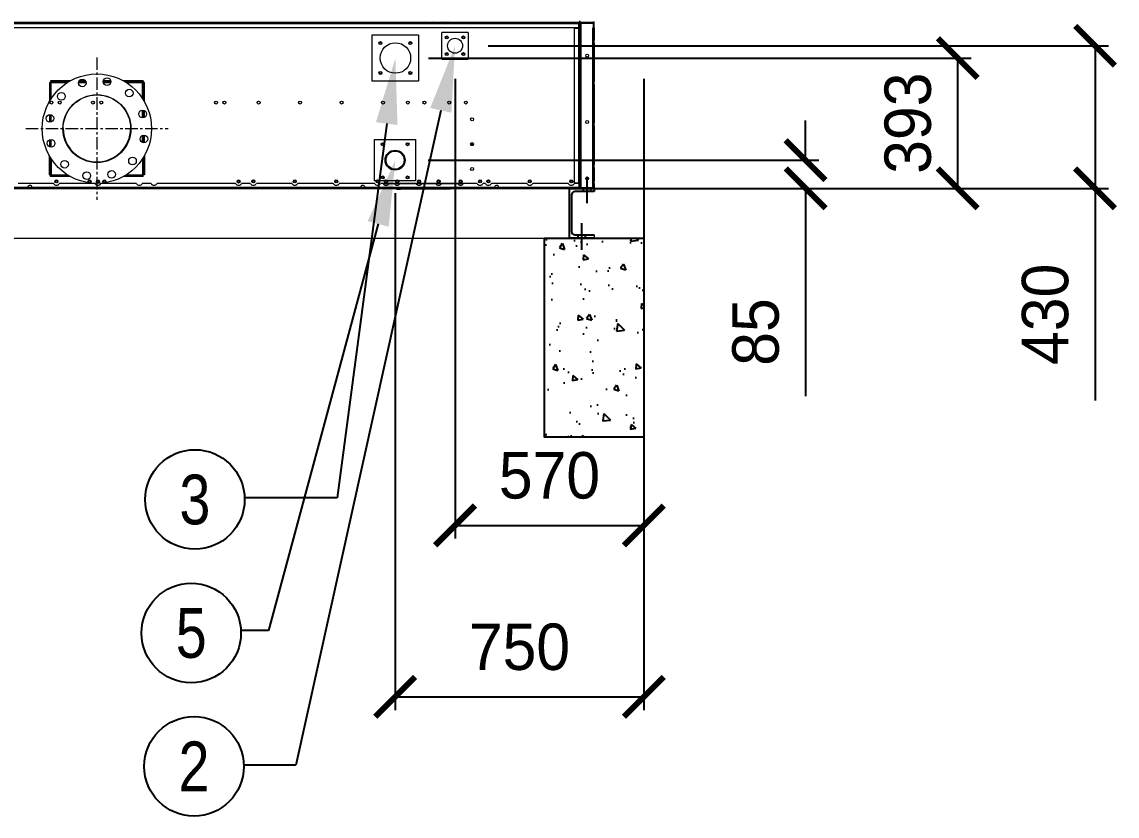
# Model space of a CAD drawing. Header units: millimetres. Extents: x 3692 to 33099, y 2878 to 23673.
# Drawn here: x 24293 to 27597, y 7724 to 10119 of the extents above; entities that cross this region are included whole.
import ezdxf
from ezdxf import colors
from ezdxf.entities.mleader import LeaderData, LeaderLine
from ezdxf.enums import TextEntityAlignment as Align
from ezdxf.math import Vec2, Vec3

# ---------------------------------------------------------------- set-up
doc = ezdxf.new("R2010")
doc.units = ezdxf.units.MM
doc.linetypes.add('CENTER', pattern=[2, 1.25, -0.25, 0.25, -0.25])
doc.linetypes.add('CENTERX2', pattern=[4, 2.5, -0.5, 0.5, -0.5])
for name, color, linetype in [('center', 1, 'CENTER'), ('냉각탑_dim', 1, 'Continuous'), ('냉각탑_text', 3, 'Continuous')]:
    doc.layers.add(name, color=color, linetype=linetype)
doc.styles.add('HY울릉도L', font='')
doc.styles.get("Standard").update_dxf_attribs({"font": 'arial.ttf'})
doc.styles.get('HY울릉도L').set_extended_font_data('HY울릉도L')
doc.dimstyles.new('성지DIM', dxfattribs={"dimtxt": 3.5, "dimasz": 3, "dimexe": 1, "dimexo": 2.5, "dimgap": 2, "dimtad": 1, "dimdec": 0, "dimzin": 3, "dimdsep": 46, "dimtxsty": 'HY울릉도L', "dimblk": 'ARCHTICK', "dimcen": -2, "dimclrd": 256, "dimclre": 256, "dimclrt": 7, "dimadec": 0, "dimazin": 0, "dimtfac": 1, "dimtdec": 0, "dimtofl": 0, "dimtmove": 0, "dimatfit": 3, "dimfxl": 1, "dimtolj": 1, "dimtzin": 0, "dimlwe": -1, "dimarcsym": 0})

# ---------------------------------------------------------------- blocks, each defined once
blk = doc.blocks.new('_ArchTick')
at = {"color": 0, "linetype": 'ByBlock', "const_width": 0.15}
blk.add_lwpolyline([(-0.5, -0.5), (0.5, 0.5)], dxfattribs=at)
blk = doc.blocks.new('*D331')
at = {"layer": 'Defpoints', "color": 0, "transparency": 16777216}
for p in [(25419.2, 9701.9), (25869.6, 9616.9), (26657.5, 9616.9)]:
    blk.add_point(p, dxfattribs=at)
at = {"layer": '냉각탑_dim', "lineweight": -2, "transparency": 16777216}
for p, q in [((26657.5, 9701.9), (26657.5, 9821.9)), ((26657.5, 9616.9), (26657.5, 8990.2))]:
    blk.add_line(p, q, dxfattribs=at)
at = {"layer": '냉각탑_dim', "transparency": 16777216}
for p, q in [((25519.2, 9701.9), (26697.5, 9701.9)), ((25969.6, 9616.9), (26697.5, 9616.9))]:
    blk.add_line(p, q, dxfattribs=at)
at = {"layer": '냉각탑_dim', "lineweight": -2, "transparency": 16777216, "xscale": 120, "yscale": 120, "zscale": 120}
for p, rotation in [((26657.5, 9701.9), 270), ((26657.5, 9616.9), 90)]:
    blk.add_blockref('_ArchTick', p, dxfattribs=dict(at, rotation=rotation))
at = {"layer": '냉각탑_dim', "color": 7, "transparency": 16777216, "insert": (26507.5, 9183.5), "char_height": 140, "attachment_point": 5, "rotation": 90, "style": 'HY울릉도L'}
blk.add_mtext('\\A1;85', dxfattribs=at)
blk = doc.blocks.new('*D332')
at = {"layer": 'Defpoints', "color": 0, "transparency": 16777216}
for p in [(25420.1, 10009.9), (27116.6, 10009.9), (25869.6, 9616.9)]:
    blk.add_point(p, dxfattribs=at)
at = {"layer": '냉각탑_dim', "transparency": 16777216}
for p, q in [((25520.1, 10009.9), (27156.6, 10009.9)), ((25969.6, 9616.9), (27156.6, 9616.9))]:
    blk.add_line(p, q, dxfattribs=at)
at = {"layer": '냉각탑_dim', "lineweight": -2, "transparency": 16777216}
blk.add_line((27116.6, 9616.9), (27116.6, 10009.9), dxfattribs=at)
at = {"layer": '냉각탑_dim', "lineweight": -2, "transparency": 16777216, "xscale": 120, "yscale": 120, "zscale": 120}
for p, rotation in [((27116.6, 10009.9), 90), ((27116.6, 9616.9), 270)]:
    blk.add_blockref('_ArchTick', p, dxfattribs=dict(at, rotation=rotation))
at = {"layer": '냉각탑_dim', "color": 7, "transparency": 16777216, "insert": (26966.6, 9813.4), "char_height": 140, "attachment_point": 5, "rotation": 90, "style": 'HY울릉도L'}
blk.add_mtext('\\A1;393', dxfattribs=at)
blk = doc.blocks.new('*D333')
at = {"layer": 'Defpoints', "color": 0, "transparency": 16777216}
for p in [(25600.1, 10046.9), (25869.6, 9616.9), (27530.9, 9616.9)]:
    blk.add_point(p, dxfattribs=at)
at = {"layer": '냉각탑_dim', "transparency": 16777216}
for p, q in [((25700.1, 10046.9), (27570.9, 10046.9)), ((25969.6, 9616.9), (27570.9, 9616.9))]:
    blk.add_line(p, q, dxfattribs=at)
at = {"layer": '냉각탑_dim', "lineweight": -2, "transparency": 16777216}
for p, q in [((27530.9, 10046.9), (27530.9, 9616.9)), ((27530.9, 9616.9), (27530.9, 8976.9))]:
    blk.add_line(p, q, dxfattribs=at)
at = {"layer": '냉각탑_dim', "lineweight": -2, "transparency": 16777216, "xscale": 120, "yscale": 120, "zscale": 120}
for p, rotation in [((27530.9, 10046.9), 90), ((27530.9, 9616.9), 270)]:
    blk.add_blockref('_ArchTick', p, dxfattribs=dict(at, rotation=rotation))
at = {"layer": '냉각탑_dim', "color": 7, "transparency": 16777216, "insert": (27380.9, 9236.9), "char_height": 140, "attachment_point": 5, "rotation": 90, "style": 'HY울릉도L'}
blk.add_mtext('\\A1;430', dxfattribs=at)
blk = doc.blocks.new('*D334')
at = {"layer": 'Defpoints', "color": 0, "transparency": 16777216}
for p in [(25600.1, 10046.9), (26169.6, 10046.9), (26169.6, 8600.3)]:
    blk.add_point(p, dxfattribs=at)
at = {"layer": '냉각탑_dim', "transparency": 16777216}
for p, q in [((25600.1, 9946.9), (25600.1, 8560.3)), ((26169.6, 9946.9), (26169.6, 8560.3))]:
    blk.add_line(p, q, dxfattribs=at)
at = {"layer": '냉각탑_dim', "lineweight": -2, "transparency": 16777216}
blk.add_line((25600.1, 8600.3), (26169.6, 8600.3), dxfattribs=at)
at = {"layer": '냉각탑_dim', "lineweight": -2, "transparency": 16777216, "xscale": 120, "yscale": 120, "zscale": 120, "rotation": 180}
blk.add_blockref('_ArchTick', (25600.1, 8600.3), dxfattribs=at)
at = {"layer": '냉각탑_dim', "lineweight": -2, "transparency": 16777216, "xscale": 120, "yscale": 120, "zscale": 120}
blk.add_blockref('_ArchTick', (26169.6, 8600.3), dxfattribs=at)
at = {"layer": '냉각탑_dim', "color": 7, "transparency": 16777216, "insert": (25884.9, 8750.3), "char_height": 140, "attachment_point": 5, "style": 'HY울릉도L'}
blk.add_mtext('\\A1;570', dxfattribs=at)
blk = doc.blocks.new('*D335')
at = {"layer": 'Defpoints', "color": 0, "transparency": 16777216}
for p in [(25419.2, 9701.9), (26169.6, 9701.9), (26169.6, 8083.3)]:
    blk.add_point(p, dxfattribs=at)
at = {"layer": '냉각탑_dim', "transparency": 16777216}
for p, q in [((25419.2, 9601.9), (25419.2, 8043.3)), ((26169.6, 9601.9), (26169.6, 8043.3))]:
    blk.add_line(p, q, dxfattribs=at)
at = {"layer": '냉각탑_dim', "lineweight": -2, "transparency": 16777216}
blk.add_line((25419.2, 8083.3), (26169.6, 8083.3), dxfattribs=at)
at = {"layer": '냉각탑_dim', "lineweight": -2, "transparency": 16777216, "xscale": 120, "yscale": 120, "zscale": 120, "rotation": 180}
blk.add_blockref('_ArchTick', (25419.2, 8083.3), dxfattribs=at)
at = {"layer": '냉각탑_dim', "lineweight": -2, "transparency": 16777216, "xscale": 120, "yscale": 120, "zscale": 120}
blk.add_blockref('_ArchTick', (26169.6, 8083.3), dxfattribs=at)
at = {"layer": '냉각탑_dim', "color": 7, "transparency": 16777216, "insert": (25794.4, 8233.3), "char_height": 140, "attachment_point": 5, "style": 'HY울릉도L'}
blk.add_mtext('\\A1;750', dxfattribs=at)
blk = doc.blocks.new('2')
at = {"color": 7, "lineweight": 20}
for p, q in [((25973.9, 10116.9), (23065.3, 10116.9)), ((25973.9, 10113.5), (23065.3, 10113.5)), ((23888.1, 10101.9), (25537.1, 10101.9)), ((23097.2, 9616.9), (25942, 9616.9))]:
    blk.add_line(p, q, dxfattribs=at)
at = {"color": 7, "lineweight": 20, "ltscale": 0.000832431}
for p, q in [((24509.9, 10116.9), (24509.9, 10118.9)), ((24512.7, 10116.9), (24512.7, 10118.9)), ((25121.1, 10116.9), (25121.1, 10118.9)), ((25123.9, 10116.9), (25123.9, 10118.9)), ((25378.9, 10116.9), (25378.9, 10118.9)), ((25381.7, 10116.9), (25381.7, 10118.9)), ((25690.1, 10116.9), (25690.1, 10118.9)), ((25692.9, 10116.9), (25692.9, 10118.9))]:
    blk.add_line(p, q, dxfattribs=at)
at = {"color": 7, "lineweight": 20, "ltscale": 0.000833334}
for p, q in [((24549.9, 10118.9), (24549.9, 10116.9)), ((25083.9, 10118.9), (25083.9, 10116.9)), ((25418.9, 10118.9), (25418.9, 10116.9)), ((25652.9, 10118.9), (25652.9, 10116.9)), ((25973.6, 9633.9), (25973.6, 9631.9))]:
    blk.add_line(p, q, dxfattribs=at)
at = {"color": 7, "lineweight": 20, "ltscale": 0.000833333}
for p, q in [((25391.1, 10116.9), (25391.1, 10118.9)), ((25394.5, 10116.9), (25394.5, 10118.9)), ((25412.7, 10116.9), (25412.7, 10118.9)), ((25416.1, 10116.9), (25416.1, 10118.9)), ((25945.6, 10118.9), (25945.6, 10116.9)), ((25972.2, 10116.9), (25972.2, 10118.9)), ((25972.2, 10099.9), (25972.2, 10101.9)), ((25973.6, 10101.9), (25973.6, 10099.9)), ((25973.6, 10099.9), (25975.6, 10099.9)), ((26017.6, 10101.9), (26019.6, 10101.9)), ((26017.6, 10101.1), (26019.6, 10101.1)), ((26019.6, 10101.1), (26017.6, 10101.1)), ((24379.6, 9938.4), (24379.6, 9936.4)), ((24381.6, 9936.4), (24379.6, 9936.4)), ((24379.6, 9936.4), (24381.6, 9936.4)), ((24659.6, 9936.4), (24657.6, 9936.4)), ((24659.6, 9936.4), (24657.6, 9936.4)), ((24659.6, 9938.4), (24659.6, 9936.4)), ((25977.6, 9766.9), (25975.6, 9766.9)), ((25977.6, 9761.9), (25975.6, 9761.9)), ((24379.6, 9655.4), (24379.6, 9657.4)), ((24381.6, 9657.4), (24379.6, 9657.4)), ((24379.6, 9657.4), (24381.6, 9657.4)), ((24659.6, 9657.4), (24657.6, 9657.4)), ((24659.6, 9657.4), (24657.6, 9657.4)), ((24659.6, 9655.4), (24659.6, 9657.4)), ((24310.9, 9618.9), (24310.9, 9616.9)), ((24324.4, 9618.9), (24324.4, 9616.9)), ((25314.9, 9618.9), (25314.9, 9616.9)), ((25328.4, 9618.9), (25328.4, 9616.9)), ((25424.1, 9614.9), (25424.1, 9616.9)), ((25584.1, 9614.9), (25584.1, 9616.9)), ((25718.9, 9618.9), (25718.9, 9616.9)), ((25732.4, 9618.9), (25732.4, 9616.9)), ((25972.2, 9631.9), (25972.2, 9633.9))]:
    blk.add_line(p, q, dxfattribs=at)
at = {"color": 7, "lineweight": 20, "ltscale": 0.001149}
for p, q in [((25508.8, 10118.9), (25510.7, 10116.9)), ((25509.3, 10118.9), (25511.2, 10116.9)), ((25516.5, 10118.9), (25518.4, 10116.9)), ((25531.9, 10116.9), (25530, 10118.9)), ((25557.6, 10118.9), (25559.5, 10116.9)), ((25573, 10116.9), (25571.1, 10118.9)), ((25580.2, 10116.9), (25578.3, 10118.9))]:
    blk.add_line(p, q, dxfattribs=at)
at = {"color": 7, "lineweight": 20, "ltscale": 0.00083243}
for p, q in [((25697.3, 10116.9), (25697.3, 10118.9)), ((25702.5, 10116.9), (25702.5, 10118.9)), ((25767.1, 10116.9), (25767.1, 10118.9)), ((25772.3, 10116.9), (25772.3, 10118.9)), ((25772.5, 10116.9), (25772.5, 10118.9))]:
    blk.add_line(p, q, dxfattribs=at)
at = {"color": 7, "lineweight": 20, "ltscale": 0.000882011}
blk.add_line((25973.6, 10119), (25973.6, 10116.9), dxfattribs=at)
at = {"color": 7, "lineweight": 20, "ltscale": 0.001417}
for p, q in [((25973.9, 10116.9), (25973.9, 10113.5)), ((25972.2, 10099.9), (25975.6, 10099.9)), ((25972.2, 9633.9), (25975.6, 9633.9)), ((25973.9, 9616.9), (25973.9, 9620.3)), ((26016.2, 9618.6), (26019.6, 9618.6))]:
    blk.add_line(p, q, dxfattribs=at)
at = {"color": 7, "lineweight": 20, "ltscale": 0.000708333}
for p, q in [((25973.9, 10114.9), (25975.6, 10114.9)), ((25973.9, 10114), (25975.6, 10114)), ((25973.9, 9619.8), (25975.6, 9619.8)), ((25973.9, 9618.9), (25975.6, 9618.9)), ((25981, 9618.6), (25981, 9616.9)), ((26017.6, 9618.6), (26017.6, 9616.9))]:
    blk.add_line(p, q, dxfattribs=at)
at = {"color": 7, "lineweight": 20, "ltscale": 0.004833}
for p, q in [((25973.9, 10101.9), (25973.9, 10113.5)), ((26017.6, 10101.9), (26017.6, 10113.5)), ((26019.6, 10101.9), (26019.6, 10113.5)), ((25960.6, 10099.9), (25972.2, 10099.9)), ((25424.1, 9614.9), (25435.7, 9614.9)), ((25584.1, 9614.9), (25572.5, 9614.9)), ((25960.6, 9633.9), (25972.2, 9633.9)), ((25973.9, 9631.9), (25973.9, 9620.3))]:
    blk.add_line(p, q, dxfattribs=at)
at = {"color": 7, "lineweight": 20, "ltscale": 0.003208}
blk.add_line((25975.6, 10121.7), (25975.6, 10114), dxfattribs=at)
at = {"color": 7, "lineweight": 20, "ltscale": 0.000375}
for p, q in [((25975.6, 10114), (25975.6, 10114.9)), ((25975.6, 10114), (25975.6, 10114.9)), ((25975.6, 9619.8), (25975.6, 9618.9)), ((25975.6, 9619.8), (25975.6, 9618.9)), ((25975.6, 9619.8), (25975.6, 9618.9)), ((25975.6, 9619.8), (25975.6, 9618.9)), ((25975.6, 9619.8), (25975.6, 9618.9)), ((25975.6, 9619.8), (25975.6, 9618.9))]:
    blk.add_line(p, q, dxfattribs=at)
at = {"color": 7, "lineweight": 20, "ltscale": 0.005875}
for p, q in [((25975.6, 10099.9), (25975.6, 10114)), ((26017.6, 10115.2), (26017.6, 10101.1)), ((25975.6, 9619.8), (25975.6, 9633.9))]:
    blk.add_line(p, q, dxfattribs=at)
at = {"color": 7, "lineweight": 20, "ltscale": 0.00337}
blk.add_line((25977.6, 10113.5), (25977.6, 10121.6), dxfattribs=at)
at = {"color": 7, "lineweight": 20, "ltscale": 0.2055}
blk.add_line((25977.6, 9620.3), (25977.6, 10113.5), dxfattribs=at)
at = {"color": 7, "lineweight": 20, "ltscale": 0.001131}
for p, q in [((25978.3, 10115.2), (25981, 10115.2)), ((25978.3, 9618.6), (25981, 9618.6))]:
    blk.add_line(p, q, dxfattribs=at)
at = {"color": 7, "lineweight": 20, "ltscale": 0.000414935}
for p, q in [((25979.3, 10115.2), (25978.6, 10115.9)), ((25976.6, 9769.9), (25977.3, 9770.6)), ((25979.3, 9618.6), (25978.6, 9617.9))]:
    blk.add_line(p, q, dxfattribs=at)
at = {"color": 7, "lineweight": 20, "ltscale": 0.000833944}
blk.add_line((25981, 10116.9), (25981, 10118.9), dxfattribs=at)
at = {"color": 7, "lineweight": 20, "ltscale": 0.014667}
for p, q in [((26016.2, 10116.9), (25981, 10116.9)), ((26016.2, 9618.6), (25981, 9618.6))]:
    blk.add_line(p, q, dxfattribs=at)
at = {"color": 7, "lineweight": 20, "ltscale": 0.000708334}
blk.add_line((25981, 10115.2), (25981, 10116.9), dxfattribs=at)
at = {"color": 7, "lineweight": 20, "ltscale": 0.01525}
for p, q in [((25981, 10115.2), (26017.6, 10115.2)), ((26017.6, 9616.9), (25981, 9616.9))]:
    blk.add_line(p, q, dxfattribs=at)
at = {"color": 7, "lineweight": 20, "ltscale": 0.206917}
blk.add_line((25981, 9618.6), (25981, 10115.2), dxfattribs=at)
at = {"color": 7, "lineweight": 20, "ltscale": 0.000833304}
blk.add_line((26016.2, 10116.9), (26016.2, 10118.9), dxfattribs=at)
at = {"color": 7, "lineweight": 20, "ltscale": 0.002832}
blk.add_line((26019.6, 10113.5), (26019.6, 10120.3), dxfattribs=at)
at = {"color": 7, "lineweight": 20, "ltscale": 0.058333}
for p, q in [((25350.1, 9939.9), (25350.1, 10079.9)), ((25350.1, 10079.9), (25490.1, 10079.9)), ((25490.1, 10079.9), (25490.1, 9939.9)), ((25490.1, 9939.9), (25350.1, 9939.9))]:
    blk.add_line(p, q, dxfattribs=at)
at = {"color": 7, "lineweight": 20, "ltscale": 0.307}
blk.add_line((25537.1, 10101.9), (25973.9, 10101.9), dxfattribs=at)
at = {"color": 7, "lineweight": 20, "ltscale": 0.044444}
for p, q in [((25640.1, 10086.9), (25560.1, 10086.9)), ((25560.1, 10006.9), (25560.1, 10086.9)), ((25640.1, 10086.9), (25640.1, 10006.9)), ((25560.1, 10006.9), (25640.1, 10006.9))]:
    blk.add_line(p, q, dxfattribs=at)
at = {"color": 7, "lineweight": 20, "ltscale": 0.194167}
for p, q in [((25960.6, 9633.9), (25960.6, 10099.9)), ((25972.2, 10099.9), (25972.2, 9633.9)), ((25975.6, 10099.9), (25975.6, 9633.9))]:
    blk.add_line(p, q, dxfattribs=at)
at = {"color": 7, "lineweight": 20, "ltscale": 0.201042}
for p, q in [((26016.2, 9618.6), (26016.2, 10101.1)), ((26019.6, 9618.6), (26019.6, 10101.1))]:
    blk.add_line(p, q, dxfattribs=at)
at = {"color": 7, "lineweight": 20, "ltscale": 0.000583333}
blk.add_line((26017.6, 10101.1), (26016.2, 10101.1), dxfattribs=at)
at = {"color": 7, "lineweight": 20, "ltscale": 0.000332419}
blk.add_line((26017.6, 10101.9), (26017.6, 10101.1), dxfattribs=at)
at = {"color": 7, "lineweight": 20, "ltscale": 0.00033333}
blk.add_line((26019.6, 10101.1), (26019.6, 10101.9), dxfattribs=at)
at = {"color": 7, "lineweight": 20, "ltscale": 0.011892}
blk.add_line((26019.6, 10101.1), (26019.6, 10072.5), dxfattribs=at)
at = {"color": 7, "lineweight": 20, "ltscale": 0.003608}
for p, q in [((26019.6, 10072.5), (26019.6, 10063.9)), ((26019.6, 10055.2), (26019.6, 10063.9)), ((26019.6, 9947.5), (26019.6, 9938.9)), ((26019.6, 9930.2), (26019.6, 9938.9)), ((26019.6, 9822.5), (26019.6, 9813.9)), ((26019.6, 9805.2), (26019.6, 9813.9)), ((26019.6, 9697.5), (26019.6, 9688.9)), ((26019.6, 9680.2), (26019.6, 9688.9)), ((26019.6, 9647.5), (26019.6, 9638.9)), ((26019.6, 9630.2), (26019.6, 9638.9))]:
    blk.add_line(p, q, dxfattribs=at)
at = {"color": 7, "lineweight": 20, "ltscale": 0.044866}
for p, q in [((26019.6, 10055.2), (26019.6, 9947.5)), ((26019.6, 9930.2), (26019.6, 9822.5)), ((26019.6, 9805.2), (26019.6, 9697.5))]:
    blk.add_line(p, q, dxfattribs=at)
at = {"color": 7, "lineweight": 20, "ltscale": 0.023972}
for p, q in [((24376.4, 9936.4), (24376.4, 9878.8)), ((24662.8, 9878.8), (24662.8, 9936.4)), ((24376.4, 9657.4), (24376.4, 9714.9)), ((24662.8, 9714.9), (24662.8, 9657.4))]:
    blk.add_line(p, q, dxfattribs=at)
at = {"color": 7, "lineweight": 20, "ltscale": 0.001333}
for p, q in [((24376.4, 9936.4), (24379.6, 9936.4)), ((24379.6, 9941.6), (24379.6, 9938.4)), ((24659.6, 9941.6), (24659.6, 9938.4)), ((24662.8, 9936.4), (24659.6, 9936.4)), ((24376.4, 9657.4), (24379.6, 9657.4)), ((24379.6, 9652.2), (24379.6, 9655.4)), ((24662.8, 9657.4), (24659.6, 9657.4)), ((24659.6, 9652.2), (24659.6, 9655.4))]:
    blk.add_line(p, q, dxfattribs=at)
at = {"color": 7, "lineweight": 20, "ltscale": 0.025296}
for p, q in [((24440.3, 9941.6), (24379.6, 9941.6)), ((24659.6, 9941.6), (24598.9, 9941.6)), ((24440.3, 9652.2), (24379.6, 9652.2)), ((24659.6, 9652.2), (24598.9, 9652.2))]:
    blk.add_line(p, q, dxfattribs=at)
at = {"color": 7, "lineweight": 20, "ltscale": 0.022971}
for p, q in [((24434.8, 9938.4), (24379.6, 9938.4)), ((24659.6, 9938.4), (24604.5, 9938.4)), ((24434.8, 9655.4), (24379.6, 9655.4)), ((24659.6, 9655.4), (24604.5, 9655.4))]:
    blk.add_line(p, q, dxfattribs=at)
at = {"color": 7, "lineweight": 20, "ltscale": 0.021741}
for p, q in [((24379.6, 9936.4), (24379.6, 9884.2)), ((24659.6, 9884.2), (24659.6, 9936.4)), ((24379.6, 9657.4), (24379.6, 9709.6)), ((24659.6, 9709.6), (24659.6, 9657.4))]:
    blk.add_line(p, q, dxfattribs=at)
at = {"color": 7, "lineweight": 20, "ltscale": 0.020784}
for p, q in [((24381.6, 9936.4), (24431.5, 9936.4)), ((24607.7, 9936.4), (24657.6, 9936.4)), ((24381.6, 9657.4), (24431.5, 9657.4)), ((24607.7, 9657.4), (24657.6, 9657.4))]:
    blk.add_line(p, q, dxfattribs=at)
at = {"color": 7, "lineweight": 20, "ltscale": 0.020438}
for p, q in [((24381.6, 9887.3), (24381.6, 9936.4)), ((24657.6, 9887.3), (24657.6, 9936.4)), ((24381.6, 9706.4), (24381.6, 9657.4)), ((24657.6, 9706.4), (24657.6, 9657.4))]:
    blk.add_line(p, q, dxfattribs=at)
at = {"color": 7, "lineweight": 20, "ltscale": 0.009512}
blk.add_line((24464, 9936.4), (24486.8, 9936.4), dxfattribs=at)
at = {"color": 7, "lineweight": 20, "ltscale": 0.009154}
blk.add_line((24486.4, 9938.4), (24464.4, 9938.4), dxfattribs=at)
at = {"color": 7, "lineweight": 20, "ltscale": 0.007846}
blk.add_line((24484.8, 9941.6), (24466, 9941.6), dxfattribs=at)
at = {"color": 7, "lineweight": 20, "ltscale": 0.009582}
blk.add_line((24561.9, 9938.4), (24538.9, 9938.4), dxfattribs=at)
at = {"color": 7, "lineweight": 20, "ltscale": 0.009406}
blk.add_line((24539.1, 9936.4), (24561.7, 9936.4), dxfattribs=at)
at = {"color": 7, "lineweight": 20, "ltscale": 0.009251}
blk.add_line((24561.5, 9941.6), (24539.3, 9941.6), dxfattribs=at)
at = {"color": 7, "lineweight": 20, "ltscale": 0.009583}
for p, q in [((24657.6, 9829.6), (24657.6, 9852.6)), ((24381.6, 9741.2), (24381.6, 9764.2))]:
    blk.add_line(p, q, dxfattribs=at)
at = {"color": 7, "lineweight": 20, "ltscale": 0.009451}
for p, q in [((24659.6, 9829.7), (24659.6, 9852.4)), ((24379.6, 9764), (24379.6, 9741.3))]:
    blk.add_line(p, q, dxfattribs=at)
at = {"color": 7, "lineweight": 20, "ltscale": 0.008588}
for p, q in [((24662.8, 9830.8), (24662.8, 9851.4)), ((24376.4, 9763), (24376.4, 9742.4))]:
    blk.add_line(p, q, dxfattribs=at)
at = {"color": 7, "lineweight": 20, "ltscale": 0.009501}
for p, q in [((24376.4, 9839), (24376.4, 9816.2)), ((24662.8, 9754.7), (24662.8, 9777.5))]:
    blk.add_line(p, q, dxfattribs=at)
at = {"color": 7, "lineweight": 20, "ltscale": 0.009478}
for p, q in [((24379.6, 9839), (24379.6, 9816.3)), ((24659.6, 9754.7), (24659.6, 9777.5))]:
    blk.add_line(p, q, dxfattribs=at)
at = {"color": 7, "lineweight": 20, "ltscale": 0.009074}
for p, q in [((24381.6, 9816.8), (24381.6, 9838.5)), ((24657.6, 9755.2), (24657.6, 9777))]:
    blk.add_line(p, q, dxfattribs=at)
at = {"color": 7, "lineweight": 20, "ltscale": 0.051667}
blk.add_line((25357.2, 9763.9), (25481.2, 9763.9), dxfattribs=at)
at = {"color": 7, "lineweight": 20, "ltscale": 0.05}
for p, q in [((25357.2, 9639.9), (25357.2, 9763.9)), ((25481.2, 9763.9), (25481.2, 9639.9))]:
    blk.add_line(p, q, dxfattribs=at)
at = {"color": 7, "lineweight": 20, "ltscale": 0.003726}
blk.add_line((25647.1, 9750.7), (25656, 9750.7), dxfattribs=at)
at = {"color": 7, "lineweight": 20, "ltscale": 0.002875}
blk.add_line((25648.1, 9747.3), (25655, 9747.3), dxfattribs=at)
at = {"color": 7, "lineweight": 20, "ltscale": 2.97138e-06}
for p, q in [((25975.6, 9778.5), (25975.6, 9778.5)), ((25975.6, 9773.5), (25975.6, 9773.5)), ((25975.6, 9768.5), (25975.6, 9768.5)), ((25975.6, 9763.5), (25975.6, 9763.5))]:
    blk.add_line(p, q, dxfattribs=at)
at = {"color": 7, "lineweight": 20, "ltscale": 0.000833171}
for p, q in [((25975.6, 9763.7), (25977.6, 9763.7)), ((25975.6, 9761.9), (25977.6, 9761.9))]:
    blk.add_line(p, q, dxfattribs=at)
at = {"color": 7, "lineweight": 20, "ltscale": 0.000547189}
blk.add_line((25976.3, 9770.6), (25977.6, 9770.6), dxfattribs=at)
at = {"color": 7, "lineweight": 20, "ltscale": 0.000834318}
for p, q in [((26019.6, 9746.9), (26019.6, 9746.9)), ((26019.6, 9636.9), (26019.6, 9636.9))]:
    blk.add_line(p, q, dxfattribs=at)
at = {"color": 7, "lineweight": 20, "ltscale": 0.000834992}
blk.add_line((26019.6, 9743.7), (26019.6, 9743.7), dxfattribs=at)
at = {"color": 1, "linetype": 'CENTERX2', "ltscale": 50}
for p, q in [((25998.6, 9571.9), (25998.6, 9651.9)), ((25982.1, 9431.9), (25982.1, 9511.9))]:
    blk.add_line(p, q, dxfattribs=at)
at = {"color": 7, "lineweight": 20, "ltscale": 0.013616}
blk.add_line((26019.6, 9680.2), (26019.6, 9647.5), dxfattribs=at)
at = {"color": 7, "lineweight": 20, "ltscale": 0.412719}
for p, q in [((23320.4, 9616.9), (24310.9, 9616.9)), ((25328.4, 9616.9), (25718.9, 9616.9))]:
    blk.add_line(p, q, dxfattribs=at)
at = {"color": 7, "lineweight": 20, "ltscale": 0.412635}
for p, q in [((23320.5, 9620.3), (24310.8, 9620.3)), ((25328.5, 9620.3), (25718.8, 9620.3))]:
    blk.add_line(p, q, dxfattribs=at)
at = {"color": 7, "lineweight": 20, "ltscale": 0.044641}
for p, q in [((24388.7, 9631.9), (24281.6, 9631.9)), ((24513.7, 9631.9), (24406.6, 9631.9)), ((24638.7, 9631.9), (24531.6, 9631.9)), ((25107.7, 9631.9), (25000.6, 9631.9)), ((25232.7, 9631.9), (25125.6, 9631.9)), ((25357.7, 9631.9), (25250.6, 9631.9)), ((25482.7, 9631.9), (25375.6, 9631.9)), ((25541.7, 9631.9), (25434.6, 9631.9)), ((25607.7, 9631.9), (25500.6, 9631.9)), ((25666.7, 9631.9), (25559.6, 9631.9)), ((25691.7, 9631.9), (25684.6, 9631.9)), ((25816.7, 9631.9), (25709.6, 9631.9)), ((25941.7, 9631.9), (25834.6, 9631.9))]:
    blk.add_line(p, q, dxfattribs=at)
at = {"color": 7, "lineweight": 20, "ltscale": 0.005698}
for p, q in [((24310.8, 9620.3), (24324.5, 9620.3)), ((25314.8, 9620.3), (25328.5, 9620.3)), ((25718.8, 9620.3), (25732.5, 9620.3))]:
    blk.add_line(p, q, dxfattribs=at)
at = {"color": 7, "lineweight": 20, "ltscale": 0.005614}
for p, q in [((24310.9, 9618.9), (24324.4, 9618.9)), ((24310.9, 9616.9), (24324.4, 9616.9)), ((25314.9, 9618.9), (25328.4, 9618.9)), ((25314.9, 9616.9), (25328.4, 9616.9)), ((25718.9, 9618.9), (25732.4, 9618.9)), ((25718.9, 9616.9), (25732.4, 9616.9))]:
    blk.add_line(p, q, dxfattribs=at)
at = {"color": 7, "lineweight": 20, "ltscale": 0.17433}
for p, q in [((24324.4, 9616.9), (24742.8, 9616.9)), ((24896.5, 9616.9), (25314.9, 9616.9))]:
    blk.add_line(p, q, dxfattribs=at)
at = {"color": 7, "lineweight": 20, "ltscale": 0.171731}
for p, q in [((24324.5, 9620.3), (24902.6, 9620.3)), ((24902.6, 9620.3), (25314.8, 9620.3))]:
    blk.add_line(p, q, dxfattribs=at)
at = {"color": 7, "lineweight": 20, "ltscale": 0.0111}
for p, q in [((24683.2, 9631.9), (24656.6, 9631.9)), ((24982.7, 9631.9), (24956.1, 9631.9))]:
    blk.add_line(p, q, dxfattribs=at)
at = {"color": 7, "lineweight": 20, "ltscale": 1.93507e-05}
for p, q in [((24692.1, 9626.4), (24692.2, 9626.4)), ((24947.1, 9626.4), (24947.2, 9626.4))]:
    blk.add_line(p, q, dxfattribs=at)
at = {"color": 7, "lineweight": 20, "ltscale": 0.007604}
for p, q in [((24719.3, 9631.9), (24701.1, 9631.9)), ((24938.2, 9631.9), (24719.3, 9631.9))]:
    blk.add_line(p, q, dxfattribs=at)
at = {"color": 7, "lineweight": 20, "ltscale": 0.008888}
blk.add_line((24778.2, 9616.9), (24799.5, 9616.9), dxfattribs=at)
at = {"color": 7, "lineweight": 20, "ltscale": 0.006961}
blk.add_line((24855.5, 9616.9), (24872.2, 9616.9), dxfattribs=at)
at = {"color": 7, "lineweight": 20, "ltscale": 0.00439}
blk.add_line((25481.2, 9639.9), (25357.2, 9639.9), dxfattribs=at)
at = {"color": 7, "lineweight": 20, "ltscale": 0.023808}
blk.add_line((25382.7, 9631.9), (25625.6, 9631.9), dxfattribs=at)
at = {"color": 7, "lineweight": 20, "ltscale": 0.006725}
blk.add_line((25416.7, 9631.9), (25400.6, 9631.9), dxfattribs=at)
at = {"color": 7, "lineweight": 20, "ltscale": 0.000833651}
for p, q in [((25422.1, 9614.9), (25422.1, 9616.9)), ((25586.1, 9614.9), (25586.1, 9616.9))]:
    blk.add_line(p, q, dxfattribs=at)
at = {"color": 7, "lineweight": 20, "ltscale": 0.056667}
blk.add_line((25586.1, 9614.9), (25422.1, 9614.9), dxfattribs=at)
at = {"color": 7, "lineweight": 20, "ltscale": 0.100651}
blk.add_line((25732.4, 9616.9), (25973.9, 9616.9), dxfattribs=at)
at = {"color": 7, "lineweight": 20, "ltscale": 0.100609}
blk.add_line((25732.5, 9620.3), (25973.9, 9620.3), dxfattribs=at)
at = {"color": 7, "lineweight": 20, "ltscale": 0.004083}
blk.add_line((25942, 9616.9), (25951.8, 9616.9), dxfattribs=at)
at = {"color": 7, "lineweight": 25, "ltscale": 0.125}
for p, q in [((25944.6, 9616.9), (26019.6, 9616.9)), ((26019.6, 9466.9), (25944.6, 9466.9))]:
    blk.add_line(p, q, dxfattribs=at)
at = {"ltscale": 25}
blk.add_line((25944.6, 9616.9), (25944.6, 9466.9), dxfattribs=at)
at = {"color": 7, "lineweight": 20, "ltscale": 0.026917}
blk.add_line((26016.4, 9616.9), (25951.8, 9616.9), dxfattribs=at)
at = {"color": 7, "lineweight": 20, "ltscale": 0.005987}
blk.add_line((25973.9, 9631.9), (25959.6, 9631.9), dxfattribs=at)
at = {"color": 7, "lineweight": 20, "ltscale": 0.002958}
blk.add_line((25981, 9616.9), (25973.9, 9616.9), dxfattribs=at)
at = {"color": 7, "lineweight": 20, "ltscale": 0.000128159}
blk.add_line((25975.3, 9633.9), (25975.6, 9633.9), dxfattribs=at)
at = {"color": 7, "lineweight": 20, "ltscale": 0.000832339}
blk.add_line((25975.6, 9621.9), (25977.6, 9621.9), dxfattribs=at)
at = {"color": 7, "lineweight": 20, "ltscale": 0.000837582}
blk.add_line((25975.6, 9620.1), (25977.6, 9620.1), dxfattribs=at)
at = {"color": 7, "lineweight": 20, "ltscale": 0.000374986}
blk.add_line((25975.6, 9618.9), (25975.6, 9619.8), dxfattribs=at)
for p, q in [((25987.6, 9606.9), (25987.6, 9616.9)), ((26009.6, 9606.9), (26009.6, 9616.9)), ((25971.1, 9466.9), (25971.1, 9476.9)), ((25993.1, 9466.9), (25993.1, 9476.9))]:
    blk.add_line(p, q)
at = {"lineweight": 20}
for p in [(26017.6, 9616.9), (26019.6, 9618.6)]:
    blk.add_line(p, (26019.6, 9616.9), dxfattribs=at)
at = {"color": 7, "lineweight": 20, "ltscale": 0.001168}
blk.add_line((26019.6, 9631.9), (26019.6, 9629.1), dxfattribs=at)
at = {"color": 7, "lineweight": 20, "ltscale": 0.00485}
blk.add_line((26019.6, 9630.2), (26019.6, 9618.6), dxfattribs=at)
at = {"color": 7, "lineweight": 20, "ltscale": 0.003775}
blk.add_line((26019.6, 9620.3), (26019.6, 9629.3), dxfattribs=at)
at = {"color": 7, "lineweight": 25, "ltscale": 0.008333}
blk.add_line((26019.6, 9616.9), (26019.6, 9606.9), dxfattribs=at)
at = {"color": 7, "lineweight": 25, "ltscale": 0.091667}
blk.add_line((25951.1, 9596.9), (25951.1, 9486.9), dxfattribs=at)
at = {"color": 7, "lineweight": 25, "ltscale": 0.05125}
for p, q in [((26019.6, 9606.9), (25961.1, 9606.9)), ((25961.1, 9476.9), (26019.6, 9476.9))]:
    blk.add_line(p, q, dxfattribs=at)
at = {"lineweight": 5}
blk.add_line((23094.6, 9466.9), (25944.6, 9466.9), dxfattribs=at)
at = {"color": 7, "lineweight": 15, "ltscale": 0.0625}
blk.add_line((26019.6, 9476.9), (26019.6, 9466.9), dxfattribs=at)
at = {"lineweight": 5}
for centre in [(25375.1, 10054.9), (25465.1, 10054.9), (25375.1, 9964.9), (25465.1, 9964.9)]:
    blk.add_circle(centre, 4.5, dxfattribs=at)
at = {"color": 7, "lineweight": 20}
for centre, radius in [((25375.1, 10054.9), 3), ((25420.1, 10009.9), 46), ((25465.1, 10054.9), 3), ((25575.1, 10071.9), 4.5), ((25575.1, 10071.9), 3), ((25600.1, 10046.9), 22.5), ((25625.1, 10071.9), 4.5), ((25625.1, 10071.9), 3), ((25575.1, 10021.9), 4.5), ((25575.1, 10021.9), 3), ((25625.1, 10021.9), 4.5), ((25625.1, 10021.9), 3), ((25998.6, 10016.9), 4.5), ((24519.6, 9796.9), 165), ((24475.4, 9935), 11.5), ((24550.4, 9938.6), 11.5), ((25375.1, 9964.9), 3), ((25465.1, 9964.9), 3), ((24617.1, 9904.2), 11.5), ((24382.6, 9875.7), 4.5), ((24412.3, 9894.4), 11.5), ((24407.6, 9875.7), 4.5), ((24519.6, 9796.9), 102.5), ((24519.6, 9796.9), 101.8), ((24507.6, 9875.7), 4.5), ((24532.6, 9875.7), 4.5), ((24879.3, 9875.7), 4.5), ((24904.3, 9875.7), 4.5), ((25007.6, 9875.7), 4.5), ((25132.6, 9875.7), 4.5), ((25257.6, 9875.7), 4.5), ((25382.6, 9875.7), 4.5), ((25457.6, 9875.7), 4.5), ((25507.6, 9875.7), 4.5), ((25582.6, 9875.7), 4.5), ((25632.6, 9875.7), 4.5), ((24657.7, 9841.1), 11.5), ((24377.9, 9827.6), 11.5), ((25651.6, 9825.2), 4.5), ((25998.6, 9816.9), 4.5), ((24381.5, 9752.7), 11.5), ((24661.3, 9766.1), 11.5), ((25381.7, 9749.9), 4.5), ((25381.7, 9749.9), 3), ((25456.7, 9749.9), 4.5), ((25456.7, 9749.9), 3), ((25651.6, 9750.2), 4.5), ((25419.2, 9701.9), 30.2), ((25419.2, 9701.9), 27.3), ((24422.1, 9689.5), 11.5), ((24627, 9699.4), 11.5), ((24488.9, 9655.2), 11.5), ((24563.8, 9658.8), 11.5), ((25381.7, 9649.9), 4.5), ((25381.7, 9649.9), 3), ((25456.7, 9649.9), 4.5), ((25456.7, 9649.9), 3), ((25651.6, 9675.2), 4.5), ((25998.6, 9646.9), 4.5), ((24397.6, 9637.9), 4.5), ((24397.6, 9637.9), 3), ((24497.6, 9637.9), 4.5), ((24497.6, 9637.9), 3), ((24522.6, 9637.9), 4.5), ((24522.6, 9637.9), 3), ((24542.1, 9637.4), 4.5), ((24542.1, 9637.9), 3), ((24947.1, 9637.4), 4.5), ((24947.1, 9637.9), 3), ((24991.6, 9637.9), 4.5), ((24991.6, 9637.9), 3), ((25116.6, 9637.9), 4.5), ((25116.6, 9637.9), 3), ((25241.6, 9637.9), 4.5), ((25241.6, 9637.9), 3), ((25366.6, 9637.9), 4.5), ((25366.6, 9637.9), 3), ((25391.6, 9637.9), 4.5), ((25391.6, 9637.9), 3), ((25425.6, 9637.9), 4.5), ((25425.6, 9637.9), 3), ((25491.6, 9637.9), 4.5), ((25491.6, 9637.9), 3), ((25550.6, 9637.9), 4.5), ((25550.6, 9637.9), 3), ((25616.6, 9637.9), 4.5), ((25616.6, 9637.9), 3), ((25675.6, 9637.9), 4.5), ((25675.6, 9637.9), 3), ((25700.6, 9637.9), 4.5), ((25700.6, 9637.9), 3), ((25825.6, 9637.9), 4.5), ((25825.6, 9637.9), 3), ((25950.6, 9637.9), 4.5), ((25950.6, 9637.9), 3)]:
    blk.add_circle(centre, radius, dxfattribs=at)
for centre, radius, start, end in [((25972.2, 10113.5), 3.4, 0, 0.7721), ((25981, 10113.5), 3.4, 90, 180), ((26016.2, 10113.5), 3.4, 0, 90), ((25970.4, 9881.7), 5.2, 0, 0.6924), ((24519.6, 9798.4), 101.8, 180.4178, 359.5731), ((25979, 9772.3), 3.4, 180, 245.6843), ((26016.4, 9761.7), 5.2, 52.0246, 52.0532), ((25972.2, 9655.5), 3.4, 0, 0.2366), ((24327.2, 9617.9), 16.6, 171.9124, 179.4428), ((24317.6, 9618.8), 7, 12.3734, 167.6266), ((24308, 9617.9), 16.6, 0.5572, 8.0877), ((24397.6, 9636.4), 10, 206.7437, 333.2563), ((24522.6, 9636.4), 10, 206.7437, 333.2563), ((24542.1, 9636.9), 4.5, 3.185, 176.8155), ((24647.6, 9636.4), 10, 206.7437, 333.2563), ((24692.1, 9636.4), 10, 206.7437, 333.2563), ((24947.1, 9636.4), 10, 206.7437, 333.2563), ((24947.1, 9636.9), 4.5, 3.185, 176.8155), ((24991.6, 9636.4), 10, 206.7437, 333.2563), ((25116.6, 9636.4), 10, 206.7437, 333.2563), ((25241.6, 9636.4), 10, 206.7437, 333.2563), ((25331.2, 9617.9), 16.6, 171.9124, 179.4428), ((25321.6, 9618.8), 7, 12.3734, 167.6266), ((25312, 9617.9), 16.6, 0.5572, 8.0877), ((25366.6, 9636.4), 10, 206.7437, 333.2563), ((25391.6, 9636.4), 10, 206.7437, 333.2563), ((25425.6, 9636.4), 10, 206.7437, 333.2563), ((25435.7, 9618.3), 3.4, 270, 335.6983), ((25435.7, 9618.3), 1.4, 270, 271.888), ((25491.6, 9636.4), 10, 206.7437, 333.2563), ((25550.6, 9636.4), 10, 206.7437, 333.2563), ((25572.5, 9618.3), 3.4, 204.3017, 270), ((25572.5, 9618.3), 1.4, 268.112, 270), ((25616.6, 9636.4), 10, 206.7437, 333.2563), ((25675.6, 9636.4), 10, 206.7437, 333.2563), ((25700.6, 9636.4), 10, 206.7437, 333.2563), ((25735.2, 9617.9), 16.6, 171.9124, 179.4428), ((25725.6, 9618.8), 7, 12.3734, 167.6266), ((25716, 9617.9), 16.6, 0.5572, 8.0877), ((25825.6, 9636.4), 10, 206.7437, 333.2563), ((25950.6, 9636.4), 10, 206.7437, 333.2563), ((25972.2, 9620.3), 3.4, 299.9991, 335.6839), ((25981, 9620.3), 3.4, 180, 270), ((26016.2, 9620.3), 3.4, 294.3156, 330), ((26016.4, 9622.1), 5.2, 283.3156, 307.9754)]:
    blk.add_arc(centre, radius, start, end, dxfattribs=at)
at = {"color": 7, "lineweight": 25}
for centre, start, end in [((25961.1, 9596.9), 90, 180), ((25961.1, 9486.9), 180, 270)]:
    blk.add_arc(centre, 10, start, end, dxfattribs=at)
at = {"color": 7, "lineweight": 20}
for centre, major_axis, ratio, start_param, end_param in [((25972.2, 9928.7), (3.4, 0), 0.087156, 0, 0.009032), ((25972.2, 9778.5), (3.4, 0), 0.999969, 0, 0.017333), ((25972.2, 9773.5), (3.4, 0), 0.999969, 0, 0.015352), ((25972.2, 9773.5), (3.4, 0), 0.999969, 0, 0.015332), ((25972.2, 9768.5), (3.4, 0), 0.999969, 0, 0.013059), ((25972.2, 9768.5), (3.4, 0), 0.999969, 6.283185, 6.29622), ((25972.2, 9763.5), (3.4, 0), 0.999969, 6.283185, 6.293406), ((25972.2, 9738.3), (-3.4, 0), 0.999969, 3.125622, 3.141593), ((25972.2, 9733.3), (-3.4, 0), 0.999969, 3.125622, 3.141593), ((25972.2, 9728.3), (-3.4, 0), 0.999969, 3.131366, 3.141593)]:
    blk.add_ellipse(centre, major_axis=major_axis, ratio=ratio, start_param=start_param, end_param=end_param, dxfattribs=at)
for points in [[(25978.3, 10115.2), (25978.1, 10114.8), (25977.8, 10114.5), (25977.7, 10114.2), (25977.6, 10113.8), (25977.6, 10113.5)], [(25976.3, 9770.6), (25976.1, 9770.9), (25975.8, 9771.2), (25975.7, 9771.6), (25975.6, 9771.9), (25975.6, 9772.3)], [(24310.9, 9618.9), (24310.8, 9618.9), (24310.8, 9618.9), (24310.7, 9618.9), (24310.7, 9619), (24310.7, 9619.1)], [(24324.6, 9619.1), (24324.6, 9619), (24324.5, 9618.9), (24324.5, 9618.9), (24324.4, 9618.9), (24324.4, 9618.9)], [(25314.9, 9618.9), (25314.8, 9618.9), (25314.8, 9618.9), (25314.7, 9618.9), (25314.7, 9619), (25314.7, 9619.1)], [(25328.6, 9619.1), (25328.6, 9619), (25328.5, 9618.9), (25328.5, 9618.9), (25328.4, 9618.9), (25328.4, 9618.9)], [(25718.9, 9618.9), (25718.8, 9618.9), (25718.8, 9618.9), (25718.7, 9618.9), (25718.7, 9619), (25718.7, 9619.1)], [(25732.6, 9619.1), (25732.6, 9619), (25732.5, 9618.9), (25732.5, 9618.9), (25732.4, 9618.9), (25732.4, 9618.9)], [(25978.3, 9618.6), (25978.1, 9618.9), (25977.8, 9619.2), (25977.7, 9619.6), (25977.6, 9619.9), (25977.6, 9620.3)]]:
    blk.add_open_spline(points, degree=5, dxfattribs=at)
for points, knots in [([(24310.9, 9616.9), (24310.8, 9616.9), (24310.8, 9616.9), (24310.7, 9617), (24310.7, 9617.3), (24310.6, 9617.6), (24310.6, 9617.8), (24310.6, 9617.9), (24310.6, 9618.1)], [0, 0, 0, 0, 0, 0, 3.009, 3.009, 3.009, 4.870321, 4.870321, 4.870321, 4.870321, 4.870321, 4.870321]), ([(24324.6, 9618.1), (24324.6, 9617.8), (24324.6, 9617.4), (24324.6, 9617.2), (24324.5, 9617), (24324.4, 9616.9), (24324.4, 9616.9), (24324.4, 9616.9), (24324.4, 9616.9)], [0, 0, 0, 0, 0, 0, 3.956241, 3.956241, 3.956241, 4.866694, 4.866694, 4.866694, 4.866694, 4.866694, 4.866694]), ([(25314.9, 9616.9), (25314.8, 9616.9), (25314.8, 9616.9), (25314.7, 9617), (25314.7, 9617.3), (25314.6, 9617.6), (25314.6, 9617.8), (25314.6, 9617.9), (25314.6, 9618.1)], [0, 0, 0, 0, 0, 0, 3.009, 3.009, 3.009, 4.870321, 4.870321, 4.870321, 4.870321, 4.870321, 4.870321]), ([(25328.6, 9618.1), (25328.6, 9617.8), (25328.6, 9617.4), (25328.6, 9617.2), (25328.5, 9617), (25328.4, 9616.9), (25328.4, 9616.9), (25328.4, 9616.9), (25328.4, 9616.9)], [0, 0, 0, 0, 0, 0, 3.956241, 3.956241, 3.956241, 4.866694, 4.866694, 4.866694, 4.866694, 4.866694, 4.866694]), ([(25718.9, 9616.9), (25718.8, 9616.9), (25718.8, 9616.9), (25718.7, 9617), (25718.7, 9617.3), (25718.6, 9617.6), (25718.6, 9617.8), (25718.6, 9617.9), (25718.6, 9618.1)], [0, 0, 0, 0, 0, 0, 3.009, 3.009, 3.009, 4.870321, 4.870321, 4.870321, 4.870321, 4.870321, 4.870321]), ([(25732.6, 9618.1), (25732.6, 9617.8), (25732.6, 9617.4), (25732.6, 9617.2), (25732.5, 9617), (25732.4, 9616.9), (25732.4, 9616.9), (25732.4, 9616.9), (25732.4, 9616.9)], [0, 0, 0, 0, 0, 0, 3.956241, 3.956241, 3.956241, 4.866694, 4.866694, 4.866694, 4.866694, 4.866694, 4.866694])]:
    blk.add_open_spline(points, degree=5, knots=knots, dxfattribs=at)
at = {"layer": 'center', "lineweight": 20, "ltscale": 30}
for p, q in [((24519.6, 10011.4), (24519.6, 9582.4)), ((24305.1, 9796.9), (24734.1, 9796.9))]:
    blk.add_line(p, q, dxfattribs=at)

msp = doc.modelspace()

# ---------------------------------------------------------------- hatches: boundary and pattern name
h = msp.add_hatch()
h.set_pattern_fill('AR-CONC', color=4, angle=-90)
h.set_pattern_definition([(320, (-176113.87, 344246.87), (-15.939086, -182.18467), [19.05, -209.55]), (265, (-176113.87, 344246.87), (191.056845, 35.24342), [15.24, -167.64058]), (10.451445, (-176115.2, 344231.68), (175.11775, -146.94125), [16.19001, -178.090245]), (316.1842, (-176063.07, 344246.87), (-42.04233, -271.07904), [28.575, -314.325]), (6.63556, (-176066.57, 344224.28), (247.42612, -237.40413), [24.28502, -267.1356]), (261.18415, (-176063.07, 344246.87), (247.42612, -237.40413), [22.85997, -251.45973]), (291, (-176075.77, 344221.47), (-102.2652, -151.61439), [19.05, -209.55]), (236, (-176075.77, 344221.47), (184.18797, -61.80203), [15.24, -167.64]), (341.451445, (-176084.3, 344208.83), (81.92277, -213.41642), [16.19001, -178.08994]), (307.5, (-176113.87, 344246.866), (84.555039, -3.088603), [0, -165.608, 0, -170.18, 0, -168.275]), (277.5, (-176113.87, 344246.87), (100.180575, -66.819663), [0, -97.028, 0, -161.798, 0, -64.135]), (237.5, (-176113.87, 344303.51), (-5.728744, -135.590595), [0, -63.5, 0, -198.12, 0, -262.89]), (227.5, (-176113.87, 344328.91), (25.42649, -148.12918), [0, -82.55, 0, -131.572, 0, -186.69])])
h.paths.add_polyline_path([(25869.6, 9467), (25869.6, 8867), (26169.6, 8866.8), (26169.6, 9466.8)])

# ---------------------------------------------------------------- linework, layer by layer
at = {"ltscale": 500}
msp.add_lwpolyline([(26169.6, 9466.9), (26169.6, 8866.9), (25869.6, 8866.9), (25869.6, 9466.9)], close=True, dxfattribs=at)
at = {"layer": '냉각탑_dim', "linetype": 'ByBlock', "lineweight": -3}
for centre in [(24815.3, 8678.5), (24804.2, 8275.7), (24812.6, 7873.5)]:
    msp.add_circle(centre, 150, dxfattribs=at)

# ---------------------------------------------------------------- block references
msp.add_blockref('2', (0, 0))

# ---------------------------------------------------------------- texts
at = {"layer": '냉각탑_text', "width": 0.8}
for s, p in [('3', (24815.3, 8678.5)), ('5', (24804.2, 8275.7)), ('2', (24812.6, 7873.5))]:
    msp.add_text(s, height=150, dxfattribs=at).set_placement(p, align=Align.MIDDLE_CENTER)

# ---------------------------------------------------------------- dimensions: what is measured, and where the dimension line sits
at = {"layer": '냉각탑_dim'}
for base, p1, picture, middle in [((27530.9, 9616.9), (25600.1, 10046.9), '*D333', (27380.9, 9236.9)), ((26657.5, 9616.9), (25419.2, 9701.9), '*D331', (26507.5, 9183.5))]:
    dim = msp.add_linear_dim(base=base, p1=p1, p2=(25869.6, 9616.9), angle=90, dimstyle='성지DIM', override={"dimscale": 40}, dxfattribs=at)
    dim.commit()
    dim.dimension.update_dxf_attribs({"geometry": picture, "text_midpoint": middle})
dim = msp.add_linear_dim(base=(27116.6, 10009.9), p1=(25869.6, 9616.9), p2=(25420.1, 10009.9), angle=90, dimstyle='성지DIM', override={"dimscale": 40}, dxfattribs=at)
dim.commit()
dim.dimension.update_dxf_attribs({"geometry": '*D332', "text_midpoint": (27116.6, 9813.4), "dimtype": 160})
for base, p1, p2, picture, middle in [((26169.6281574, 8600.3205247), (25600.1281574, 10046.878645), (26169.6281574, 10046.878645), '*D334', (25884.8781574, 8750.3205247)), ((26169.6, 8083.3), (25419.2, 9701.9), (26169.6, 9701.9), '*D335', (25794.4, 8233.3))]:
    dim = msp.add_linear_dim(base=base, p1=p1, p2=p2, dimstyle='성지DIM', override={"dimscale": 40}, dxfattribs=at)
    dim.commit()
    dim.dimension.update_dxf_attribs({"geometry": picture, "text_midpoint": middle})

# ---------------------------------------------------------------- leaders
at = {"layer": '냉각탑_dim', "lineweight": -3}
ml = msp.add_multileader_mtext('Standard', dxfattribs=at)
ml.set_content('')
ml.set_leader_properties(color=256)
ml.build(insert=Vec2(0, 0))
ml.multileader.update_dxf_attribs({"text_right_attachment_type": 6, "dogleg_length": 5, "arrow_head_size": 199.5, "scale": 30})
ctx = ml.context
ctx.base_point, ctx.scale, ctx.char_height, ctx.arrow_head_size, ctx.landing_gap_size, ctx.plane_origin = Vec3(24962.6, 7876.8), 30, 7.18, 199.5, 3.59, Vec3(24984.1, 8740.9)
ctx.right_attachment, ctx.text_align_type = 6, 2
notes = []
notes.append((ctx, [(0, (1, 1, 0), (25120.1, 7876.8), (-1, 0), 157.5, [(0, [(25600.1, 10046.9)], 0, [])])]))
ctx.mtext, ml.multileader.dxf.content_type = None, 0
ml = msp.add_multileader_mtext('Standard', dxfattribs=at)
ml.set_content('')
ml.set_leader_properties(color=256)
ml.build(insert=Vec2(0, 0))
ml.multileader.update_dxf_attribs({"text_right_attachment_type": 6, "dogleg_length": 5, "arrow_head_size": 199.5, "scale": 30})
ctx = ml.context
ctx.base_point, ctx.scale, ctx.char_height, ctx.arrow_head_size, ctx.landing_gap_size, ctx.plane_origin = Vec3(24965.2, 8683.8), 30, 7.18, 199.5, 3.59, Vec3(24585.8, 8292.4)
ctx.right_attachment, ctx.text_align_type = 6, 2
notes.append((ctx, [(0, (1, 1, 0), (25244.7, 8683.8), (-1, 0), 279.5, [(0, [(25420.1, 10009.9)], 0, [])])]))
ctx.mtext, ml.multileader.dxf.content_type = None, 0
ml = msp.add_multileader_mtext('Standard', dxfattribs=at)
ml.set_content('')
ml.set_leader_properties(color=256)
ml.build(insert=Vec2(0, 0))
ml.multileader.update_dxf_attribs({"text_right_attachment_type": 6, "dogleg_length": 5, "arrow_head_size": 199.5, "scale": 30})
ctx = ml.context
ctx.base_point, ctx.scale, ctx.char_height, ctx.arrow_head_size, ctx.landing_gap_size, ctx.plane_origin = Vec3(24954, 8283.6), 30, 7.18, 199.5, 3.59, Vec3(25576.5, 8004.4)
ctx.right_attachment, ctx.text_align_type = 6, 2
notes.append((ctx, [(0, (1, 1, 0), (25037.5, 8283.6), (-1, 0), 83.5, [(0, [(25420.1, 9702.1)], 0, [])])]))
ctx.mtext, ml.multileader.dxf.content_type = None, 0
for ctx, leaders in notes:
    for number, flags, end, landing, length, lines in leaders:
        leader = LeaderData()
        leader.index, (leader.has_last_leader_line, leader.has_dogleg_vector, leader.attachment_direction) = number, flags
        leader.last_leader_point, leader.dogleg_vector, leader.dogleg_length = Vec3(end), Vec3(landing), length
        for number, points, colour, breaks in lines:
            line = LeaderLine()
            line.index, line.vertices, line.color, line.breaks = number, Vec3.list(points), colors.encode_raw_color(colour), breaks
            leader.lines.append(line)
        ctx.leaders.append(leader)

doc.saveas('drawing.dxf')
